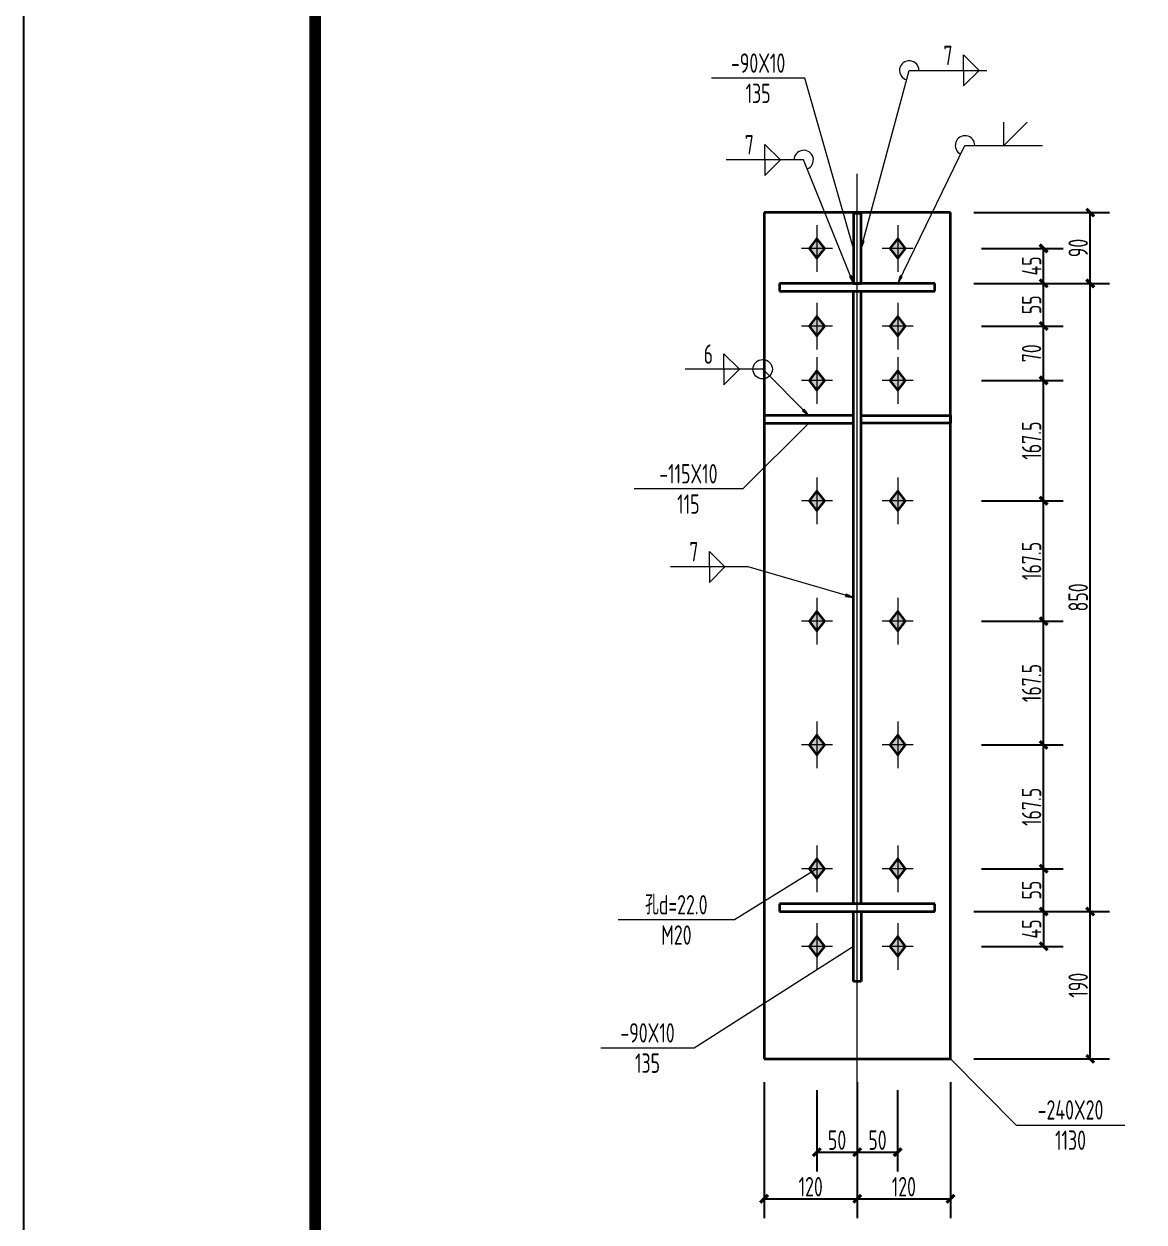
# Model space of a CAD drawing. Header units: millimetres. Extents: x 6950065 to 7140129, y 16284814 to 19754034.
# Drawn here: x 6980401 to 6994825, y 18024331 to 18039761 of the extents above; entities that cross this region are included whole.
import ezdxf
from ezdxf.enums import TextEntityAlignment as Align

# ---------------------------------------------------------------- set-up
doc = ezdxf.new("R2010")
doc.units = ezdxf.units.MM
doc.header["$LTSCALE"] = 1500
doc.header["$MEASUREMENT"] = 0
doc.linetypes.add('线型6', pattern=[8.75, 5, -1.25, 1.25, -1.25])
doc.layers.get('Defpoints').update_dxf_attribs({"color": 1})
for name, color, linetype, lineweight in [('10', 7, 'Continuous', 35), ('20', 2, 'Continuous', 35), ('尺寸标注', 9, 'Continuous', 18), ('焊缝标注', 9, 'Continuous', 18), ('螺栓孔标注', 9, 'Continuous', 18), ('钢板标注', 9, 'Continuous', 18)]:
    doc.layers.add(name, color=color, linetype=linetype, lineweight=lineweight)
doc.layers.add('C型钢', color=6, linetype='Continuous')
doc.layers.add('TK', color=4, linetype='Continuous')
doc.styles.add('FromPkpm', font='Pkpmeng', dxfattribs={"width": 0.7, "bigfont": 'hztxt'})
doc.dimstyles.new('Pkpm_1.00', dxfattribs={"dimtxt": 250, "dimasz": 100, "dimexe": 250, "dimexo": 0.0625, "dimgap": 30, "dimtad": 1, "dimdec": 0, "dimrnd": 5, "dimzin": 0, "dimdsep": 46, "dimtxsty": 'FromPkpm', "dimblk1": 'ARCHTICK', "dimblk2": 'ARCHTICK', "dimsah": 1, "dimcen": 0.09, "dimadec": 0, "dimazin": 0, "dimtfac": 1, "dimtdec": 0, "dimtix": 1, "dimtmove": 2, "dimatfit": 1, "dimfxl": 0, "dimtolj": 1, "dimtzin": 0, "dimarcsym": 0})

# ---------------------------------------------------------------- blocks, each defined once
blk = doc.blocks.new('_ArchTick')
at = {"color": 0, "linetype": 'ByBlock', "const_width": 0.4}
blk.add_lwpolyline([(-0.5, -0.5), (0.5, 0.5)], dxfattribs=at)
blk = doc.blocks.new('*D173')
at = {"layer": 'Defpoints', "color": 0, "linetype": 'Continuous'}
for p in [(6992332, 18036870), (6993532, 18036870), (6992332, 18036420)]:
    blk.add_point(p, dxfattribs=at)
at = {"layer": '尺寸标注', "color": 0, "linetype": 'Continuous', "lineweight": -2}
for p, q in [((6992732, 18036870), (6993782, 18036870)), ((6993532, 18036420), (6993532, 18036870)), ((6992732, 18036420), (6993782, 18036420))]:
    blk.add_line(p, q, dxfattribs=at)
at = {"layer": '尺寸标注', "color": 0, "linetype": 'Continuous', "lineweight": -2, "xscale": 100, "yscale": 100, "zscale": 100}
for p, rotation in [((6993532, 18036870), 90), ((6993532, 18036420), 270)]:
    blk.add_blockref('_ArchTick', p, dxfattribs=dict(at, rotation=rotation))
at = {"layer": '尺寸标注', "color": 0, "linetype": 'Continuous', "lineweight": 18, "insert": (6993377, 18036645), "char_height": 250, "attachment_point": 5, "rotation": 90, "style": 'FromPkpm'}
blk.add_mtext('\\A1;45', dxfattribs=at)
blk = doc.blocks.new('*D174')
at = {"layer": 'Defpoints', "color": 0, "linetype": 'Continuous'}
for p in [(6992332, 18036420), (6993532, 18036420), (6992332, 18035870)]:
    blk.add_point(p, dxfattribs=at)
at = {"layer": '尺寸标注', "color": 0, "linetype": 'Continuous', "lineweight": -2}
for p, q in [((6992732, 18036420), (6993782, 18036420)), ((6993532, 18035870), (6993532, 18036420)), ((6992732, 18035870), (6993782, 18035870))]:
    blk.add_line(p, q, dxfattribs=at)
at = {"layer": '尺寸标注', "color": 0, "linetype": 'Continuous', "lineweight": -2, "xscale": 100, "yscale": 100, "zscale": 100}
for p, rotation in [((6993532, 18036420), 90), ((6993532, 18035870), 270)]:
    blk.add_blockref('_ArchTick', p, dxfattribs=dict(at, rotation=rotation))
at = {"layer": '尺寸标注', "color": 0, "linetype": 'Continuous', "lineweight": 18, "insert": (6993377, 18036145), "char_height": 250, "attachment_point": 5, "rotation": 90, "style": 'FromPkpm'}
blk.add_mtext('\\A1;55', dxfattribs=at)
blk = doc.blocks.new('*D175')
at = {"layer": 'Defpoints', "color": 0, "linetype": 'Continuous'}
for p in [(6992332, 18035870), (6993532, 18035870), (6992332, 18035170)]:
    blk.add_point(p, dxfattribs=at)
at = {"layer": '尺寸标注', "color": 0, "linetype": 'Continuous', "lineweight": -2}
for p, q in [((6992732, 18035870), (6993782, 18035870)), ((6993532, 18035170), (6993532, 18035870)), ((6992732, 18035170), (6993782, 18035170))]:
    blk.add_line(p, q, dxfattribs=at)
at = {"layer": '尺寸标注', "color": 0, "linetype": 'Continuous', "lineweight": -2, "xscale": 100, "yscale": 100, "zscale": 100}
for p, rotation in [((6993532, 18035870), 90), ((6993532, 18035170), 270)]:
    blk.add_blockref('_ArchTick', p, dxfattribs=dict(at, rotation=rotation))
at = {"layer": '尺寸标注', "color": 0, "linetype": 'Continuous', "lineweight": 18, "insert": (6993377, 18035520), "char_height": 250, "attachment_point": 5, "rotation": 90, "style": 'FromPkpm'}
blk.add_mtext('\\A1;70', dxfattribs=at)
blk = doc.blocks.new('*D176')
at = {"layer": 'Defpoints', "color": 0, "linetype": 'Continuous'}
for p in [(6992332, 18028331), (6993532, 18028331), (6992332, 18027881)]:
    blk.add_point(p, dxfattribs=at)
at = {"layer": '尺寸标注', "color": 0, "linetype": 'Continuous', "lineweight": -2}
for p, q in [((6992732, 18028331), (6993782, 18028331)), ((6993532, 18028331), (6993532, 18027881)), ((6992732, 18027881), (6993782, 18027881))]:
    blk.add_line(p, q, dxfattribs=at)
at = {"layer": '尺寸标注', "color": 0, "linetype": 'Continuous', "lineweight": -2, "xscale": 100, "yscale": 100, "zscale": 100}
for p, rotation in [((6993532, 18028331), 90), ((6993532, 18027881), 270)]:
    blk.add_blockref('_ArchTick', p, dxfattribs=dict(at, rotation=rotation))
at = {"layer": '尺寸标注', "color": 0, "linetype": 'Continuous', "lineweight": 18, "insert": (6993377, 18028106), "char_height": 250, "attachment_point": 5, "rotation": 90, "style": 'FromPkpm'}
blk.add_mtext('\\A1;45', dxfattribs=at)
blk = doc.blocks.new('*D177')
at = {"layer": 'Defpoints', "color": 0, "linetype": 'Continuous'}
for p in [(6992332, 18028881), (6993532, 18028881), (6992332, 18028331)]:
    blk.add_point(p, dxfattribs=at)
at = {"layer": '尺寸标注', "color": 0, "linetype": 'Continuous', "lineweight": -2}
for p, q in [((6992732, 18028881), (6993782, 18028881)), ((6993532, 18028331), (6993532, 18028881)), ((6992732, 18028331), (6993782, 18028331))]:
    blk.add_line(p, q, dxfattribs=at)
at = {"layer": '尺寸标注', "color": 0, "linetype": 'Continuous', "lineweight": -2, "xscale": 100, "yscale": 100, "zscale": 100}
for p, rotation in [((6993532, 18028881), 90), ((6993532, 18028331), 270)]:
    blk.add_blockref('_ArchTick', p, dxfattribs=dict(at, rotation=rotation))
at = {"layer": '尺寸标注', "color": 0, "linetype": 'Continuous', "lineweight": 18, "insert": (6993377, 18028606), "char_height": 250, "attachment_point": 5, "rotation": 90, "style": 'FromPkpm'}
blk.add_mtext('\\A1;55', dxfattribs=at)
blk = doc.blocks.new('*D178')
at = {"layer": 'Defpoints', "color": 0, "linetype": 'Continuous'}
for p in [(6992332, 18035170), (6993532, 18035170), (6992332, 18033620)]:
    blk.add_point(p, dxfattribs=at)
at = {"layer": '尺寸标注', "color": 0, "linetype": 'Continuous', "lineweight": -2}
for p, q in [((6992732, 18035170), (6993782, 18035170)), ((6993532, 18033620), (6993532, 18035170)), ((6992732, 18033620), (6993782, 18033620))]:
    blk.add_line(p, q, dxfattribs=at)
at = {"layer": '尺寸标注', "color": 0, "linetype": 'Continuous', "lineweight": -2, "xscale": 100, "yscale": 100, "zscale": 100}
for p, rotation in [((6993532, 18035170), 90), ((6993532, 18033620), 270)]:
    blk.add_blockref('_ArchTick', p, dxfattribs=dict(at, rotation=rotation))
at = {"layer": '尺寸标注', "color": 0, "linetype": 'Continuous', "lineweight": 18, "insert": (6993377, 18034395), "char_height": 250, "attachment_point": 5, "rotation": 90, "style": 'FromPkpm'}
blk.add_mtext('\\A1;167.5', dxfattribs=at)
blk = doc.blocks.new('*D179')
at = {"layer": 'Defpoints', "color": 0, "linetype": 'Continuous'}
for p in [(6992332, 18032070), (6993532, 18032070), (6992332, 18030476)]:
    blk.add_point(p, dxfattribs=at)
at = {"layer": '尺寸标注', "color": 0, "linetype": 'Continuous', "lineweight": -2}
for p, q in [((6992732, 18032070), (6993782, 18032070)), ((6993532, 18030476), (6993532, 18032070)), ((6992732, 18030476), (6993782, 18030476))]:
    blk.add_line(p, q, dxfattribs=at)
at = {"layer": '尺寸标注', "color": 0, "linetype": 'Continuous', "lineweight": -2, "xscale": 100, "yscale": 100, "zscale": 100}
for p, rotation in [((6993532, 18032070), 90), ((6993532, 18030476), 270)]:
    blk.add_blockref('_ArchTick', p, dxfattribs=dict(at, rotation=rotation))
at = {"layer": '尺寸标注', "color": 0, "linetype": 'Continuous', "lineweight": 18, "insert": (6993377, 18031273), "char_height": 250, "attachment_point": 5, "rotation": 90, "style": 'FromPkpm'}
blk.add_mtext('\\A1;167.5', dxfattribs=at)
blk = doc.blocks.new('*D180')
at = {"layer": 'Defpoints', "color": 0, "linetype": 'Continuous'}
for p in [(6990612, 18026431), (6991132, 18026431), (6991132, 18025231)]:
    blk.add_point(p, dxfattribs=at)
at = {"layer": '尺寸标注', "color": 0, "linetype": 'Continuous', "lineweight": -2}
for p, q in [((6990612, 18026031), (6990612, 18024981)), ((6991132, 18026031), (6991132, 18024981)), ((6990612, 18025231), (6991132, 18025231))]:
    blk.add_line(p, q, dxfattribs=at)
at = {"layer": '尺寸标注', "color": 0, "linetype": 'Continuous', "lineweight": -2, "xscale": 100, "yscale": 100, "zscale": 100, "rotation": 180}
blk.add_blockref('_ArchTick', (6990612, 18025231), dxfattribs=at)
at = {"layer": '尺寸标注', "color": 0, "linetype": 'Continuous', "lineweight": -2, "xscale": 100, "yscale": 100, "zscale": 100}
blk.add_blockref('_ArchTick', (6991132, 18025231), dxfattribs=at)
at = {"layer": '尺寸标注', "color": 0, "linetype": 'Continuous', "lineweight": 18, "insert": (6990872, 18025386), "char_height": 250, "attachment_point": 5, "style": 'FromPkpm'}
blk.add_mtext('\\A1;50', dxfattribs=at)
blk = doc.blocks.new('*D181')
at = {"layer": 'Defpoints', "color": 0, "linetype": 'Continuous'}
for p in [(6991132, 18026431), (6991652, 18026431), (6991652, 18025231)]:
    blk.add_point(p, dxfattribs=at)
at = {"layer": '尺寸标注', "color": 0, "linetype": 'Continuous', "lineweight": -2}
for p, q in [((6991132, 18026031), (6991132, 18024981)), ((6991652, 18026031), (6991652, 18024981)), ((6991132, 18025231), (6991652, 18025231))]:
    blk.add_line(p, q, dxfattribs=at)
at = {"layer": '尺寸标注', "color": 0, "linetype": 'Continuous', "lineweight": -2, "xscale": 100, "yscale": 100, "zscale": 100, "rotation": 180}
blk.add_blockref('_ArchTick', (6991132, 18025231), dxfattribs=at)
at = {"layer": '尺寸标注', "color": 0, "linetype": 'Continuous', "lineweight": -2, "xscale": 100, "yscale": 100, "zscale": 100}
blk.add_blockref('_ArchTick', (6991652, 18025231), dxfattribs=at)
at = {"layer": '尺寸标注', "color": 0, "linetype": 'Continuous', "lineweight": 18, "insert": (6991392, 18025386), "char_height": 250, "attachment_point": 5, "style": 'FromPkpm'}
blk.add_mtext('\\A1;50', dxfattribs=at)
blk = doc.blocks.new('*D182')
at = {"layer": 'Defpoints', "color": 0, "linetype": 'Continuous'}
for p in [(6989932, 18026431), (6991132, 18026431), (6991132, 18024631)]:
    blk.add_point(p, dxfattribs=at)
at = {"layer": '尺寸标注', "color": 0, "linetype": 'Continuous', "lineweight": -2}
for p, q in [((6989932, 18026131), (6989932, 18024381)), ((6991132, 18026131), (6991132, 18024381)), ((6989932, 18024631), (6991132, 18024631))]:
    blk.add_line(p, q, dxfattribs=at)
at = {"layer": '尺寸标注', "color": 0, "linetype": 'Continuous', "lineweight": -2, "xscale": 100, "yscale": 100, "zscale": 100, "rotation": 180}
blk.add_blockref('_ArchTick', (6989932, 18024631), dxfattribs=at)
at = {"layer": '尺寸标注', "color": 0, "linetype": 'Continuous', "lineweight": -2, "xscale": 100, "yscale": 100, "zscale": 100}
blk.add_blockref('_ArchTick', (6991132, 18024631), dxfattribs=at)
at = {"layer": '尺寸标注', "color": 0, "linetype": 'Continuous', "lineweight": 18, "insert": (6990532, 18024786), "char_height": 250, "attachment_point": 5, "style": 'FromPkpm'}
blk.add_mtext('\\A1;120', dxfattribs=at)
blk = doc.blocks.new('*D183')
at = {"layer": 'Defpoints', "color": 0, "linetype": 'Continuous'}
for p in [(6991132, 18026431), (6992332, 18026431), (6992332, 18024631)]:
    blk.add_point(p, dxfattribs=at)
at = {"layer": '尺寸标注', "color": 0, "linetype": 'Continuous', "lineweight": -2}
for p, q in [((6991132, 18026131), (6991132, 18024381)), ((6992332, 18026131), (6992332, 18024381)), ((6991132, 18024631), (6992332, 18024631))]:
    blk.add_line(p, q, dxfattribs=at)
at = {"layer": '尺寸标注', "color": 0, "linetype": 'Continuous', "lineweight": -2, "xscale": 100, "yscale": 100, "zscale": 100, "rotation": 180}
blk.add_blockref('_ArchTick', (6991132, 18024631), dxfattribs=at)
at = {"layer": '尺寸标注', "color": 0, "linetype": 'Continuous', "lineweight": -2, "xscale": 100, "yscale": 100, "zscale": 100}
blk.add_blockref('_ArchTick', (6992332, 18024631), dxfattribs=at)
at = {"layer": '尺寸标注', "color": 0, "linetype": 'Continuous', "lineweight": 18, "insert": (6991732, 18024786), "char_height": 250, "attachment_point": 5, "style": 'FromPkpm'}
blk.add_mtext('\\A1;120', dxfattribs=at)
blk = doc.blocks.new('*D184')
at = {"layer": 'Defpoints', "color": 0, "linetype": 'Continuous'}
for p in [(6992332, 18028331), (6994132, 18028331), (6992332, 18026431)]:
    blk.add_point(p, dxfattribs=at)
at = {"layer": '尺寸标注', "color": 0, "linetype": 'Continuous', "lineweight": -2}
for p, q in [((6992632, 18028331), (6994382, 18028331)), ((6994132, 18026431), (6994132, 18028331)), ((6992632, 18026431), (6994382, 18026431))]:
    blk.add_line(p, q, dxfattribs=at)
at = {"layer": '尺寸标注', "color": 0, "linetype": 'Continuous', "lineweight": -2, "xscale": 100, "yscale": 100, "zscale": 100}
for p, rotation in [((6994132, 18028331), 90), ((6994132, 18026431), 270)]:
    blk.add_blockref('_ArchTick', p, dxfattribs=dict(at, rotation=rotation))
at = {"layer": '尺寸标注', "color": 0, "linetype": 'Continuous', "lineweight": 18, "insert": (6993977, 18027381), "char_height": 250, "attachment_point": 5, "rotation": 90, "style": 'FromPkpm'}
blk.add_mtext('\\A1;190', dxfattribs=at)
blk = doc.blocks.new('*D185')
at = {"layer": 'Defpoints', "color": 0, "linetype": 'Continuous'}
for p in [(6992332, 18036420), (6994132, 18036420), (6992332, 18028331)]:
    blk.add_point(p, dxfattribs=at)
at = {"layer": '尺寸标注', "color": 0, "linetype": 'Continuous', "lineweight": -2}
for p, q in [((6992632, 18036420), (6994382, 18036420)), ((6994132, 18028331), (6994132, 18036420)), ((6992632, 18028331), (6994382, 18028331))]:
    blk.add_line(p, q, dxfattribs=at)
at = {"layer": '尺寸标注', "color": 0, "linetype": 'Continuous', "lineweight": -2, "xscale": 100, "yscale": 100, "zscale": 100}
for p, rotation in [((6994132, 18036420), 90), ((6994132, 18028331), 270)]:
    blk.add_blockref('_ArchTick', p, dxfattribs=dict(at, rotation=rotation))
at = {"layer": '尺寸标注', "color": 0, "linetype": 'Continuous', "lineweight": 18, "insert": (6993977, 18032376), "char_height": 250, "attachment_point": 5, "rotation": 90, "style": 'FromPkpm'}
blk.add_mtext('\\A1;850', dxfattribs=at)
blk = doc.blocks.new('*D186')
at = {"layer": 'Defpoints', "color": 0, "linetype": 'Continuous'}
for p in [(6992332, 18037331), (6994132, 18037331), (6992332, 18036420)]:
    blk.add_point(p, dxfattribs=at)
at = {"layer": '尺寸标注', "color": 0, "linetype": 'Continuous', "lineweight": -2}
for p, q in [((6992632, 18037331), (6994382, 18037331)), ((6994132, 18036420), (6994132, 18037331)), ((6992632, 18036420), (6994382, 18036420))]:
    blk.add_line(p, q, dxfattribs=at)
at = {"layer": '尺寸标注', "color": 0, "linetype": 'Continuous', "lineweight": -2, "xscale": 100, "yscale": 100, "zscale": 100}
for p, rotation in [((6994132, 18037331), 90), ((6994132, 18036420), 270)]:
    blk.add_blockref('_ArchTick', p, dxfattribs=dict(at, rotation=rotation))
at = {"layer": '尺寸标注', "color": 0, "linetype": 'Continuous', "lineweight": 18, "insert": (6993977, 18036876), "char_height": 250, "attachment_point": 5, "rotation": 90, "style": 'FromPkpm'}
blk.add_mtext('\\A1;90', dxfattribs=at)
blk = doc.blocks.new('*D308')
at = {"layer": 'Defpoints', "color": 0, "linetype": 'Continuous'}
for p in [(6992332, 18030476), (6993532, 18030476), (6992332, 18028881)]:
    blk.add_point(p, dxfattribs=at)
at = {"layer": '尺寸标注', "color": 0, "linetype": 'Continuous', "lineweight": -2}
for p, q in [((6992732, 18030476), (6993782, 18030476)), ((6993532, 18028881), (6993532, 18030476)), ((6992732, 18028881), (6993782, 18028881))]:
    blk.add_line(p, q, dxfattribs=at)
at = {"layer": '尺寸标注', "color": 0, "linetype": 'Continuous', "lineweight": -2, "xscale": 100, "yscale": 100, "zscale": 100}
for p, rotation in [((6993532, 18030476), 90), ((6993532, 18028881), 270)]:
    blk.add_blockref('_ArchTick', p, dxfattribs=dict(at, rotation=rotation))
at = {"layer": '尺寸标注', "color": 0, "linetype": 'Continuous', "lineweight": 18, "insert": (6993377, 18029678), "char_height": 250, "attachment_point": 5, "rotation": 90, "style": 'FromPkpm'}
blk.add_mtext('\\A1;167.5', dxfattribs=at)
blk = doc.blocks.new('*D309')
at = {"layer": 'Defpoints', "color": 0, "linetype": 'Continuous'}
for p in [(6992332, 18033620), (6993532, 18033620), (6992332, 18032070)]:
    blk.add_point(p, dxfattribs=at)
at = {"layer": '尺寸标注', "color": 0, "linetype": 'Continuous', "lineweight": -2}
for p, q in [((6992732, 18033620), (6993782, 18033620)), ((6993532, 18032070), (6993532, 18033620)), ((6992732, 18032070), (6993782, 18032070))]:
    blk.add_line(p, q, dxfattribs=at)
at = {"layer": '尺寸标注', "color": 0, "linetype": 'Continuous', "lineweight": -2, "xscale": 100, "yscale": 100, "zscale": 100}
for p, rotation in [((6993532, 18033620), 90), ((6993532, 18032070), 270)]:
    blk.add_blockref('_ArchTick', p, dxfattribs=dict(at, rotation=rotation))
at = {"layer": '尺寸标注', "color": 0, "linetype": 'Continuous', "lineweight": 18, "insert": (6993377, 18032845), "char_height": 250, "attachment_point": 5, "rotation": 90, "style": 'FromPkpm'}
blk.add_mtext('\\A1;167.5', dxfattribs=at)
blk = doc.blocks.new('GeYuanFrame_74287576', base_point=(20.09, 4.53))
at = {"layer": 'TK'}
blk.add_lwpolyline([(20.09, 4.53), (20.09, 598.53), (861.09, 598.53), (861.09, 4.53)], close=True, dxfattribs=at)
at = {"layer": 'TK', "const_width": 1}
blk.add_lwpolyline([(45.09, 588.53), (851.09, 588.53), (851.09, 14.53), (45.09, 14.53)], close=True, dxfattribs=at)

msp = doc.modelspace()

# ---------------------------------------------------------------- hatches: boundary and pattern name
at = {"layer": '10'}
for points in [[(6990612.4, 18036999.8), (6990512.4, 18036869.8), (6990612.4, 18036739.8), (6990712.4, 18036869.8)], [(6991652.4, 18036999.8), (6991552.4, 18036869.8), (6991652.4, 18036739.8), (6991752.4, 18036869.8)], [(6990612.4, 18035999.8), (6990512.4, 18035869.8), (6990612.4, 18035739.8), (6990712.4, 18035869.8)], [(6991652.4, 18035999.8), (6991552.4, 18035869.8), (6991652.4, 18035739.8), (6991752.4, 18035869.8)], [(6990612.4, 18035299.8), (6990512.4, 18035169.8), (6990612.4, 18035039.8), (6990712.4, 18035169.8)], [(6991652.4, 18035299.8), (6991552.4, 18035169.8), (6991652.4, 18035039.8), (6991752.4, 18035169.8)], [(6990612.4, 18033749.8), (6990512.4, 18033619.8), (6990612.4, 18033489.8), (6990712.4, 18033619.8)], [(6991652.4, 18033749.8), (6991552.4, 18033619.8), (6991652.4, 18033489.8), (6991752.4, 18033619.8)], [(6990612.4, 18032199.8), (6990512.4, 18032069.8), (6990612.4, 18031939.8), (6990712.4, 18032069.8)], [(6991652.4, 18032199.8), (6991552.4, 18032069.8), (6991652.4, 18031939.8), (6991752.4, 18032069.8)], [(6990612.4, 18030605.5), (6990512.4, 18030475.5), (6990612.4, 18030345.5), (6990712.4, 18030475.5)], [(6991652.4, 18030605.5), (6991552.4, 18030475.5), (6991652.4, 18030345.5), (6991752.4, 18030475.5)], [(6990612.4, 18029011.2), (6990512.4, 18028881.2), (6990612.4, 18028751.2), (6990712.4, 18028881.2)], [(6991652.4, 18029011.2), (6991552.4, 18028881.2), (6991652.4, 18028751.2), (6991752.4, 18028881.2)], [(6990612.4, 18028011.2), (6990512.4, 18027881.2), (6990612.4, 18027751.2), (6990712.4, 18027881.2)], [(6991652.4, 18028011.2), (6991552.4, 18027881.2), (6991652.4, 18027751.2), (6991752.4, 18027881.2)]]:
    msp.add_hatch(color=1, dxfattribs=at).paths.add_polyline_path(points)
at = {"layer": '焊缝标注'}
for points in [[(6991182.4, 18036869.8), (6991222.9, 18036962.5), (6991193.9, 18036970.3)], [(6991082.4, 18036419.8), (6991058.9, 18036518.2), (6991031.1, 18036507)], [(6991652.4, 18036419.8), (6991709.7, 18036503.1), (6991682.7, 18036516.3)], [(6990507.4, 18034719.8), (6990447.3, 18034801.2), (6990426.1, 18034780)], [(6991082.4, 18032375.5), (6990990.5, 18032417.8), (6990982.1, 18032389)]]:
    msp.add_hatch(color=3, dxfattribs=at).paths.add_polyline_path(points)

# ---------------------------------------------------------------- linework, layer by layer
at = {"layer": '10', "linetype": '线型6', "lineweight": 18, "ltscale": 100}
msp.add_line((6991132.4, 18025931.2), (6991132.4, 18037831.2), dxfattribs=at)
at = {"layer": '10', "color": 9, "lineweight": 18, "ltscale": 100}
for p, q in [((6990612.4, 18037169.8), (6990612.4, 18036569.8)), ((6991652.4, 18037169.8), (6991652.4, 18036569.8)), ((6990812.4, 18036869.8), (6990412.4, 18036869.8)), ((6991852.4, 18036869.8), (6991452.4, 18036869.8)), ((6990612.4, 18036169.8), (6990612.4, 18035569.8)), ((6991652.4, 18036169.8), (6991652.4, 18035569.8)), ((6990812.4, 18035869.8), (6990412.4, 18035869.8)), ((6991852.4, 18035869.8), (6991452.4, 18035869.8)), ((6990612.4, 18035469.8), (6990612.4, 18034869.8)), ((6991652.4, 18035469.8), (6991652.4, 18034869.8)), ((6990812.4, 18035169.8), (6990412.4, 18035169.8)), ((6991852.4, 18035169.8), (6991452.4, 18035169.8)), ((6990612.4, 18033919.8), (6990612.4, 18033319.8)), ((6991652.4, 18033919.8), (6991652.4, 18033319.8)), ((6990812.4, 18033619.8), (6990412.4, 18033619.8)), ((6991852.4, 18033619.8), (6991452.4, 18033619.8)), ((6990612.4, 18032369.8), (6990612.4, 18031769.8)), ((6991652.4, 18032369.8), (6991652.4, 18031769.8)), ((6990812.4, 18032069.8), (6990412.4, 18032069.8)), ((6991852.4, 18032069.8), (6991452.4, 18032069.8)), ((6990612.4, 18030775.5), (6990612.4, 18030175.5)), ((6991652.4, 18030775.5), (6991652.4, 18030175.5)), ((6990812.4, 18030475.5), (6990412.4, 18030475.5)), ((6991852.4, 18030475.5), (6991452.4, 18030475.5)), ((6990612.4, 18029181.2), (6990612.4, 18028581.2)), ((6991652.4, 18029181.2), (6991652.4, 18028581.2)), ((6990812.4, 18028881.2), (6990412.4, 18028881.2)), ((6991852.4, 18028881.2), (6991452.4, 18028881.2)), ((6990612.4, 18028181.2), (6990612.4, 18027581.2)), ((6991652.4, 18028181.2), (6991652.4, 18027581.2)), ((6990812.4, 18027881.2), (6990412.4, 18027881.2)), ((6991852.4, 18027881.2), (6991452.4, 18027881.2))]:
    msp.add_line(p, q, dxfattribs=at)
at = {"layer": '10', "color": 3, "lineweight": 35, "ltscale": 100}
for p, q in [((6992132.4, 18036419.8), (6990132.4, 18036419.8)), ((6990132.4, 18036419.8), (6990132.4, 18036319.8)), ((6990132.4, 18036319.8), (6992132.4, 18036319.8)), ((6991082.4, 18028431.2), (6991082.4, 18036319.8)), ((6991182.4, 18028431.2), (6991182.4, 18036319.8)), ((6992132.4, 18036319.8), (6992132.4, 18036419.8)), ((6992132.4, 18028431.2), (6990132.4, 18028431.2)), ((6990132.4, 18028431.2), (6990132.4, 18028331.2)), ((6992132.4, 18028331.2), (6992132.4, 18028431.2)), ((6990132.4, 18028331.2), (6992132.4, 18028331.2))]:
    msp.add_line(p, q, dxfattribs=at)
at = {"layer": '10', "color": 1, "linetype": 'Continuous'}
for points in [[(6990612.4, 18036999.8), (6990512.4, 18036869.8), (6990612.4, 18036739.8), (6990712.4, 18036869.8)], [(6991652.4, 18036999.8), (6991552.4, 18036869.8), (6991652.4, 18036739.8), (6991752.4, 18036869.8)], [(6990612.4, 18035999.8), (6990512.4, 18035869.8), (6990612.4, 18035739.8), (6990712.4, 18035869.8)], [(6991652.4, 18035999.8), (6991552.4, 18035869.8), (6991652.4, 18035739.8), (6991752.4, 18035869.8)], [(6990612.4, 18035299.8), (6990512.4, 18035169.8), (6990612.4, 18035039.8), (6990712.4, 18035169.8)], [(6991652.4, 18035299.8), (6991552.4, 18035169.8), (6991652.4, 18035039.8), (6991752.4, 18035169.8)], [(6990612.4, 18033749.8), (6990512.4, 18033619.8), (6990612.4, 18033489.8), (6990712.4, 18033619.8)], [(6991652.4, 18033749.8), (6991552.4, 18033619.8), (6991652.4, 18033489.8), (6991752.4, 18033619.8)], [(6990612.4, 18032199.8), (6990512.4, 18032069.8), (6990612.4, 18031939.8), (6990712.4, 18032069.8)], [(6991652.4, 18032199.8), (6991552.4, 18032069.8), (6991652.4, 18031939.8), (6991752.4, 18032069.8)], [(6990612.4, 18030605.5), (6990512.4, 18030475.5), (6990612.4, 18030345.5), (6990712.4, 18030475.5)], [(6991652.4, 18030605.5), (6991552.4, 18030475.5), (6991652.4, 18030345.5), (6991752.4, 18030475.5)], [(6990612.4, 18029011.2), (6990512.4, 18028881.2), (6990612.4, 18028751.2), (6990712.4, 18028881.2)], [(6991652.4, 18029011.2), (6991552.4, 18028881.2), (6991652.4, 18028751.2), (6991752.4, 18028881.2)], [(6990612.4, 18028011.2), (6990512.4, 18027881.2), (6990612.4, 18027751.2), (6990712.4, 18027881.2)], [(6991652.4, 18028011.2), (6991552.4, 18027881.2), (6991652.4, 18027751.2), (6991752.4, 18027881.2)]]:
    msp.add_lwpolyline(points, close=True, dxfattribs=at)
at = {"layer": '20', "lineweight": 35, "ltscale": 100}
for p, q in [((6992332.4, 18037331.2), (6989932.4, 18037331.2)), ((6989932.4, 18037331.2), (6989932.4, 18026431.2)), ((6991182.4, 18037319.8), (6991082.4, 18037319.8)), ((6991082.4, 18037319.8), (6991082.4, 18036419.8)), ((6991182.4, 18036419.8), (6991182.4, 18037319.8)), ((6992332.4, 18026431.2), (6992332.4, 18037331.2)), ((6991082.4, 18036419.8), (6991182.4, 18036419.8)), ((6991082.4, 18034719.8), (6989932.4, 18034719.8)), ((6989932.4, 18034719.8), (6989932.4, 18034619.8)), ((6989932.4, 18034619.8), (6991082.4, 18034619.8)), ((6991082.4, 18034619.8), (6991082.4, 18034719.8)), ((6991182.4, 18034719.8), (6992332.4, 18034719.8)), ((6991182.4, 18034619.8), (6991182.4, 18034719.8)), ((6992332.4, 18034619.8), (6991182.4, 18034619.8)), ((6992332.4, 18034719.8), (6992332.4, 18034619.8)), ((6991082.4, 18028331.2), (6991182.4, 18028331.2)), ((6991082.4, 18027431.2), (6991082.4, 18028331.2)), ((6991182.4, 18028331.2), (6991182.4, 18027431.2)), ((6991182.4, 18027431.2), (6991082.4, 18027431.2)), ((6989932.4, 18026431.2), (6992332.4, 18026431.2))]:
    msp.add_line(p, q, dxfattribs=at)
at = {"layer": '焊缝标注', "color": 3, "lineweight": 18, "ltscale": 100}
for p, q in [((6992501, 18039362.1), (6992701, 18039162.1)), ((6992501, 18039162.1), (6992501, 18039362.1)), ((6991182.4, 18036869.8), (6991801, 18039162.1)), ((6991801, 18039162.1), (6992801, 18039162.1)), ((6992501, 18038962.1), (6992701, 18039162.1)), ((6992501, 18039162.1), (6992501, 18038962.1)), ((6993019.2, 18038196.7), (6993019.2, 18038496.7)), ((6993019.2, 18038196.7), (6993319.2, 18038496.7)), ((6990141.7, 18038009.2), (6989941.7, 18038209.2)), ((6989941.7, 18038009.2), (6989941.7, 18038209.2)), ((6991652.4, 18036419.8), (6992519.2, 18038196.7)), ((6992519.2, 18038196.7), (6993519.2, 18038196.7)), ((6990441.7, 18038009.2), (6989441.7, 18038009.2)), ((6990141.7, 18038009.2), (6989941.7, 18037809.2)), ((6989941.7, 18038009.2), (6989941.7, 18037809.2)), ((6991082.4, 18036419.8), (6990441.7, 18038009.2)), ((6989614.1, 18035314.5), (6989414.1, 18035514.5)), ((6989414.1, 18035314.5), (6989414.1, 18035514.5)), ((6989914.1, 18035314.5), (6988914.1, 18035314.5)), ((6989614.1, 18035314.5), (6989414.1, 18035114.5)), ((6989414.1, 18035314.5), (6989414.1, 18035114.5)), ((6990507.4, 18034719.8), (6989914.1, 18035314.5)), ((6989427.2, 18032768.7), (6989227.2, 18032968.7)), ((6989227.2, 18032768.7), (6989227.2, 18032968.7)), ((6989727.2, 18032768.7), (6988727.2, 18032768.7)), ((6989427.2, 18032768.7), (6989227.2, 18032568.7)), ((6989227.2, 18032768.7), (6989227.2, 18032568.7)), ((6991082.4, 18032375.5), (6989727.2, 18032768.7))]:
    msp.add_line(p, q, dxfattribs=at)
at = {"layer": '焊缝标注', "color": 3, "linetype": 'Continuous'}
for points in [[(6991182.4, 18036869.8), (6991222.9, 18036962.5), (6991193.9, 18036970.3)], [(6991082.4, 18036419.8), (6991058.9, 18036518.2), (6991031.1, 18036507)], [(6991652.4, 18036419.8), (6991709.7, 18036503.1), (6991682.7, 18036516.3)], [(6990507.4, 18034719.8), (6990447.3, 18034801.2), (6990426.1, 18034780)], [(6991082.4, 18032375.5), (6990990.5, 18032417.8), (6990982.1, 18032389)]]:
    msp.add_lwpolyline(points, close=True, dxfattribs=at)
at = {"layer": '焊缝标注', "color": 3, "lineweight": 18, "ltscale": 100}
msp.add_circle((6989914.1, 18035314.5), 125, dxfattribs=at)
for centre, start, end in [((6991801, 18039162.1), 0, 254.89786), ((6992519.2, 18038196.7), 0, 243.99399), ((6990441.7, 18038009.2), 291.95233, 180)]:
    msp.add_arc(centre, 125, start, end, dxfattribs=at)
at = {"layer": '螺栓孔标注', "color": 6, "lineweight": 18, "ltscale": 100}
for p, q in [((6990612.4, 18028881.2), (6989552.6, 18028222)), ((6989552.6, 18028222), (6988052.6, 18028222))]:
    msp.add_line(p, q, dxfattribs=at)
at = {"layer": '螺栓孔标注', "color": 6, "ltscale": 100, "const_width": 10}
msp.add_lwpolyline([(6990617.4, 18028881.2, 1), (6990607.4, 18028881.2, 1)], format="xyb", close=True, dxfattribs=at)
at = {"layer": '钢板标注', "color": 2, "lineweight": 18, "ltscale": 100}
for p, q in [((6990455.4, 18039062.1), (6989255.4, 18039062.1)), ((6991082.4, 18036869.8), (6990455.4, 18039062.1)), ((6990507.4, 18034619.8), (6989657.1, 18033773)), ((6989657.1, 18033773), (6988257.1, 18033773)), ((6991082.4, 18027881.2), (6989031.2, 18026572.5)), ((6989031.2, 18026572.5), (6987831.2, 18026572.5)), ((6992332.4, 18026431.2), (6993178.5, 18025580.4)), ((6993178.5, 18025580.4), (6994578.5, 18025580.4))]:
    msp.add_line(p, q, dxfattribs=at)
at = {"layer": '钢板标注', "color": 2, "ltscale": 100, "const_width": 10}
for points in [[(6991087.4, 18036869.8, 1), (6991077.4, 18036869.8, 1)], [(6990512.4, 18034619.8, 1), (6990502.4, 18034619.8, 1)], [(6991087.4, 18027881.2, 1), (6991077.4, 18027881.2, 1)], [(6992337.4, 18026431.2, 1), (6992327.4, 18026431.2, 1)]]:
    msp.add_lwpolyline(points, format="xyb", close=True, dxfattribs=at)

# ---------------------------------------------------------------- block references
at = {"layer": 'C型钢', "color": 3, "xscale": 150, "yscale": 150, "zscale": 150}
msp.add_blockref('GeYuanFrame_74287576', (6980400.9, 18010033.8), dxfattribs=at)

# ---------------------------------------------------------------- texts
at = {"layer": '焊缝标注', "color": 3, "lineweight": 25, "style": 'FromPkpm', "width": 0.7}
for s, p in [('7', (6992301, 18039232.1)), ('7', (6989741.7, 18038079.2)), ('6', (6989214.1, 18035384.5)), ('7', (6989027.2, 18032838.7))]:
    msp.add_text(s, height=250, dxfattribs=at).set_placement(p, align=Align.CENTER)
at = {"layer": '螺栓孔标注', "color": 6, "lineweight": 25, "style": 'FromPkpm', "width": 0.7}
msp.add_text('孔d=22.0', height=250, dxfattribs=at).set_placement((6988802.6, 18028292), align=Align.CENTER)
msp.add_text('M20', height=250, dxfattribs=at).set_placement((6988802.6, 18028152), align=Align.TOP_CENTER)
at = {"layer": '钢板标注', "color": 2, "lineweight": 25, "style": 'FromPkpm', "width": 0.7}
for s, p in [('-90X10', (6989855.4, 18039132.1)), ('-115X10', (6988957.1, 18033843)), ('-90X10', (6988431.2, 18026642.5)), ('-240X20', (6993878.5, 18025650.4))]:
    msp.add_text(s, height=250, dxfattribs=at).set_placement(p, align=Align.CENTER)
for s, p in [('135', (6989855.4, 18038992.1)), ('115', (6988957.1, 18033703)), ('135', (6988431.2, 18026502.5)), ('1130', (6993878.5, 18025510.4))]:
    msp.add_text(s, height=250, dxfattribs=at).set_placement(p, align=Align.TOP_CENTER)

# ---------------------------------------------------------------- dimensions: what is measured, and where the dimension line sits
at = {"layer": '尺寸标注', "linetype": 'Continuous', "lineweight": 18}
for base, p1, p2, text, override, picture, middle in [((6994132.4, 18037331.2), (6992332.4, 18036419.8), (6992332.4, 18037331.2), '90', {"dimexo": 300, "dimtad": 1, "dimjust": 0, "dimtih": 0, "dimtoh": 0, "dimtmove": 0, "dimatfit": 3}, '*D186', (6993977.4, 18036875.5)), ((6993532.4, 18036869.8), (6992332.4, 18036419.8), (6992332.4, 18036869.8), '45', {"dimexo": 400, "dimtad": 1, "dimjust": 2, "dimtih": 0, "dimtoh": 0, "dimtix": 0, "dimtmove": 0, "dimatfit": 3}, '*D173', (6993377.4, 18036644.8)), ((6993532.4, 18036419.8), (6992332.4, 18035869.8), (6992332.4, 18036419.8), '55', {"dimexo": 400, "dimtad": 1, "dimjust": 0, "dimtih": 0, "dimtoh": 0, "dimtmove": 0, "dimatfit": 3}, '*D174', (6993377.4, 18036144.8)), ((6994132.4, 18036419.8), (6992332.4, 18028331.2), (6992332.4, 18036419.8), '850', {"dimexo": 300, "dimtad": 1, "dimjust": 0, "dimtih": 0, "dimtoh": 0, "dimtmove": 0, "dimatfit": 3}, '*D185', (6993977.4, 18032375.5)), ((6993532.4, 18035869.8), (6992332.4, 18035169.8), (6992332.4, 18035869.8), '70', {"dimexo": 400, "dimtad": 1, "dimjust": 0, "dimtih": 0, "dimtoh": 0, "dimtmove": 0, "dimatfit": 3}, '*D175', (6993377.4, 18035519.8)), ((6993532.4, 18035169.8), (6992332.4, 18033619.8), (6992332.4, 18035169.8), '167.5', {"dimexo": 400, "dimtad": 1, "dimjust": 0, "dimtih": 0, "dimtoh": 0, "dimtmove": 0, "dimatfit": 3}, '*D178', (6993377.4, 18034394.8)), ((6993532.4, 18033619.8), (6992332.4, 18032069.8), (6992332.4, 18033619.8), '167.5', {"dimexo": 400, "dimtad": 1, "dimjust": 0, "dimtih": 0, "dimtoh": 0, "dimtmove": 0, "dimatfit": 3}, '*D309', (6993377.4, 18032844.8)), ((6993532.4, 18032069.8), (6992332.4, 18030475.5), (6992332.4, 18032069.8), '167.5', {"dimexo": 400, "dimtad": 1, "dimjust": 0, "dimtih": 0, "dimtoh": 0, "dimtmove": 0, "dimatfit": 3}, '*D179', (6993377.4, 18031272.7)), ((6993532.4, 18030475.5), (6992332.4, 18028881.2), (6992332.4, 18030475.5), '167.5', {"dimexo": 400, "dimtad": 1, "dimjust": 0, "dimtih": 0, "dimtoh": 0, "dimtmove": 0, "dimatfit": 3}, '*D308', (6993377.4, 18029678.4)), ((6993532.4, 18028881.2), (6992332.4, 18028331.2), (6992332.4, 18028881.2), '55', {"dimexo": 400, "dimtad": 1, "dimjust": 0, "dimtih": 0, "dimtoh": 0, "dimtmove": 0, "dimatfit": 3}, '*D177', (6993377.4, 18028606.2)), ((6993532.4, 18028331.2), (6992332.4, 18027881.2), (6992332.4, 18028331.2), '45', {"dimexo": 400, "dimtad": 1, "dimjust": 1, "dimtih": 0, "dimtoh": 0, "dimtix": 0, "dimtmove": 0, "dimatfit": 3}, '*D176', (6993377.4, 18028106.2)), ((6994132.4, 18028331.2), (6992332.4, 18026431.2), (6992332.4, 18028331.2), '190', {"dimexo": 300, "dimtad": 1, "dimjust": 0, "dimtih": 0, "dimtoh": 0, "dimtmove": 0, "dimatfit": 3}, '*D184', (6993977.4, 18027381.2))]:
    dim = msp.add_linear_dim(base=base, p1=p1, p2=p2, angle=90, text=text, dimstyle='Pkpm_1.00', override=override, dxfattribs=at)
    dim.commit()
    dim.dimension.update_dxf_attribs({"geometry": picture, "text_midpoint": middle})
for base, p1, p2, text, override, picture, middle in [((6991132.4, 18024631.2), (6989932.4, 18026431.2), (6991132.4, 18026431.2), '120', {"dimexo": 300, "dimtad": 1, "dimjust": 0, "dimtih": 0, "dimtoh": 0, "dimtmove": 0, "dimatfit": 3}, '*D182', (6990532.4, 18024786.2)), ((6991132.4, 18025231.2), (6990612.4, 18026431.2), (6991132.4, 18026431.2), '50', {"dimexo": 400, "dimtad": 1, "dimjust": 0, "dimtih": 0, "dimtoh": 0, "dimtmove": 0, "dimatfit": 3}, '*D180', (6990872.4, 18025386.2)), ((6991652.4, 18025231.2), (6991132.4, 18026431.2), (6991652.4, 18026431.2), '50', {"dimexo": 400, "dimtad": 1, "dimjust": 0, "dimtih": 0, "dimtoh": 0, "dimtmove": 0, "dimatfit": 3}, '*D181', (6991392.4, 18025386.2)), ((6992332.4, 18024631.2), (6991132.4, 18026431.2), (6992332.4, 18026431.2), '120', {"dimexo": 300, "dimtad": 1, "dimjust": 0, "dimtih": 0, "dimtoh": 0, "dimtmove": 0, "dimatfit": 3}, '*D183', (6991732.4, 18024786.2))]:
    dim = msp.add_linear_dim(base=base, p1=p1, p2=p2, text=text, dimstyle='Pkpm_1.00', override=override, dxfattribs=at)
    dim.commit()
    dim.dimension.update_dxf_attribs({"geometry": picture, "text_midpoint": middle})

doc.saveas('drawing.dxf')
